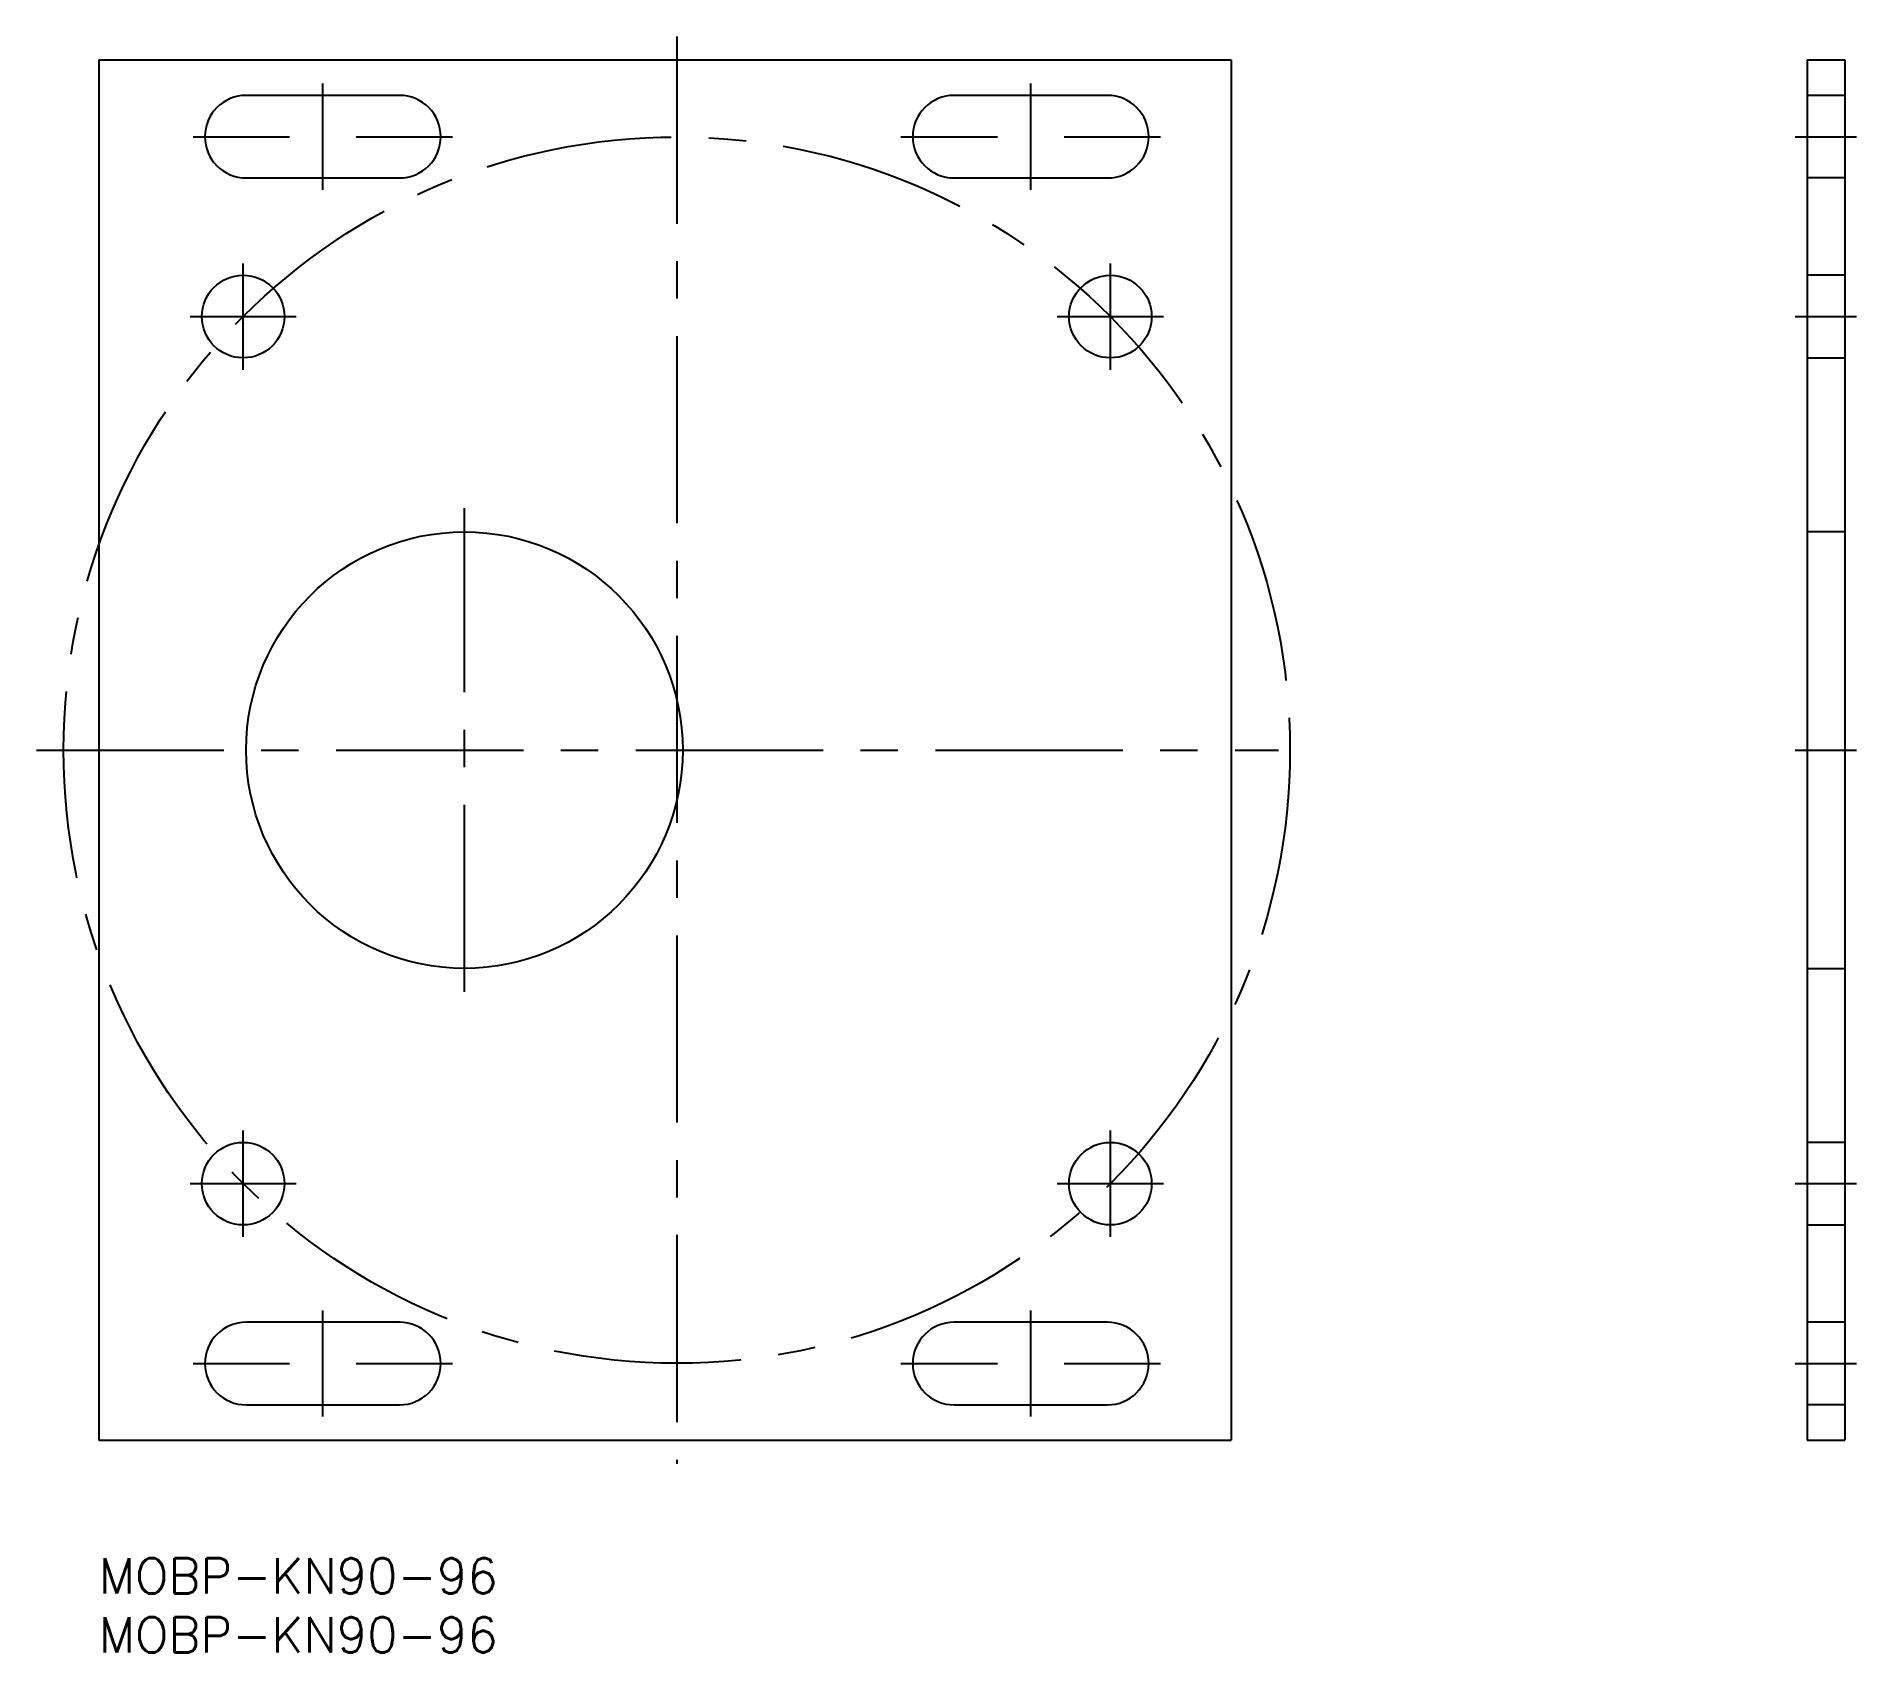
# Model space of a CAD drawing. Extents: x -5 to 149, y -8 to 129.
import ezdxf

# ---------------------------------------------------------------- set-up
doc = ezdxf.new("R2010")
doc.units = 0
doc.header["$LTSCALE"] = 0.5
doc.linetypes.add('CENTER', pattern=[50.8, 31.75, -6.35, 6.35, -6.35])
doc.linetypes.add('DASHED', pattern=[19.05, 12.7, -6.35])
for name, color, linetype in [('MSM_CENTER', 1, 'CENTER'), ('MSM_CONTINUOUS', 7, 'CONTINUOUS'), ('MSM_DASHED', 4, 'DASHED'), ('MSM_PART_NUMBER', 7, 'CONTINUOUS')]:
    doc.layers.add(name, color=color, linetype=linetype)
doc.styles.get("Standard").update_dxf_attribs({"font": 'txt.shx', "height": 3, "bigfont": 'bigfont.shx'})

msp = doc.modelspace()

# ---------------------------------------------------------------- linework, layer by layer
at = {"layer": 'MSM_CENTER'}
for p, q in [((49, 129), (49, 8)), ((19, 116), (19, 125)), ((79, 116), (79, 125)), ((8, 120.5), (16.175, 120.5)), ((21.825, 120.5), (30, 120.5)), ((68, 120.5), (76.175, 120.5)), ((81.825, 120.5), (90, 120.5)), ((143.8, 120.5), (149, 120.5)), ((12.25, 100.75), (12.25, 109.75)), ((85.75, 100.75), (85.75, 109.75)), ((7.75, 105.25), (16.75, 105.25)), ((81.25, 105.25), (90.25, 105.25)), ((143.8, 105.25), (149, 105.25)), ((31, 48), (31, 89)), ((-5.278, 68.5), (100.001, 68.5)), ((143.8, 68.5), (149, 68.5)), ((12.25, 27.25), (12.25, 36.25)), ((85.75, 27.25), (85.75, 36.25)), ((7.75, 31.75), (16.75, 31.75)), ((81.25, 31.75), (90.25, 31.75)), ((143.8, 31.75), (149, 31.75)), ((19, 12), (19, 21)), ((79, 12), (79, 21)), ((8, 16.5), (16.175, 16.5)), ((21.825, 16.5), (30, 16.5)), ((68, 16.5), (76.175, 16.5)), ((81.825, 16.5), (90, 16.5)), ((143.8, 16.5), (149, 16.5))]:
    msp.add_line(p, q, dxfattribs=at)
msp.add_circle((49, 68.5), 51.972, dxfattribs=at)
at = {"layer": 'MSM_CONTINUOUS'}
for p, q in [((0, 127), (0, 10)), ((0, 127), (96, 127)), ((96, 127), (96, 10)), ((144.8, 127), (148, 127)), ((144.8, 127), (144.8, 10)), ((148, 127), (148, 10)), ((25.5, 124), (12.5, 124)), ((85.5, 124), (72.5, 124)), ((12.5, 117), (25.5, 117)), ((72.5, 117), (85.5, 117)), ((25.5, 20), (12.5, 20)), ((85.5, 20), (72.5, 20)), ((12.5, 13), (25.5, 13)), ((72.5, 13), (85.5, 13)), ((0, 10), (96, 10)), ((144.8, 10), (148, 10))]:
    msp.add_line(p, q, dxfattribs=at)
for centre, radius in [((12.25, 105.25), 3.5), ((85.75, 105.25), 3.5), ((31, 68.5), 18.5), ((12.25, 31.75), 3.5), ((85.75, 31.75), 3.5)]:
    msp.add_circle(centre, radius, dxfattribs=at)
for centre, start, end in [((12.5, 120.5), 90, 270), ((25.5, 120.5), 270, 90), ((72.5, 120.5), 90, 270), ((85.5, 120.5), 270, 90), ((12.5, 16.5), 90, 270), ((25.5, 16.5), 270, 90), ((72.5, 16.5), 90, 270), ((85.5, 16.5), 270, 90)]:
    msp.add_arc(centre, 3.5, start, end, dxfattribs=at)
at = {"layer": 'MSM_DASHED'}
for p, q in [((148, 124), (144.8, 124)), ((148, 117), (144.8, 117)), ((148, 108.75), (144.8, 108.75)), ((144.8, 101.75), (148, 101.75)), ((148, 87), (144.8, 87)), ((144.8, 50), (148, 50)), ((148, 35.25), (144.8, 35.25)), ((144.8, 28.25), (148, 28.25)), ((148, 20), (144.8, 20)), ((148, 13), (144.8, 13))]:
    msp.add_line(p, q, dxfattribs=at)

# ---------------------------------------------------------------- texts
at = {"layer": 'MSM_PART_NUMBER'}
for p in [(0, -3), (0, -8)]:
    msp.add_text('MOBP-KN90-96', height=3, dxfattribs=at).set_placement(p)

doc.saveas('drawing.dxf')
